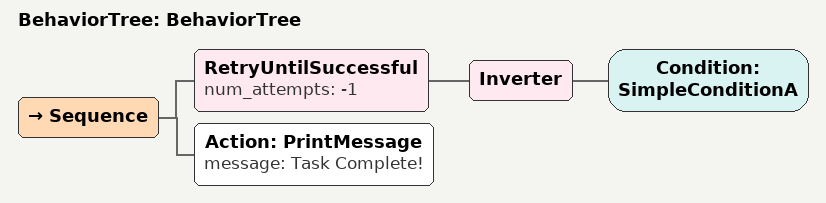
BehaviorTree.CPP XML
<?xml version="1.0" encoding="UTF-8"?>
<root BTCPP_format="4"
      main_tree_to_execute="BehaviorTree">
  <BehaviorTree ID="BehaviorTree">
    <Sequence>
      <RetryUntilSuccessful num_attempts="-1">
        <Inverter>
          <Condition ID="SimpleConditionA"/>
        </Inverter>
      </RetryUntilSuccessful>
      <Action ID="PrintMessage"
              message="Task Complete!"/>
    </Sequence>
  </BehaviorTree>

</root>
